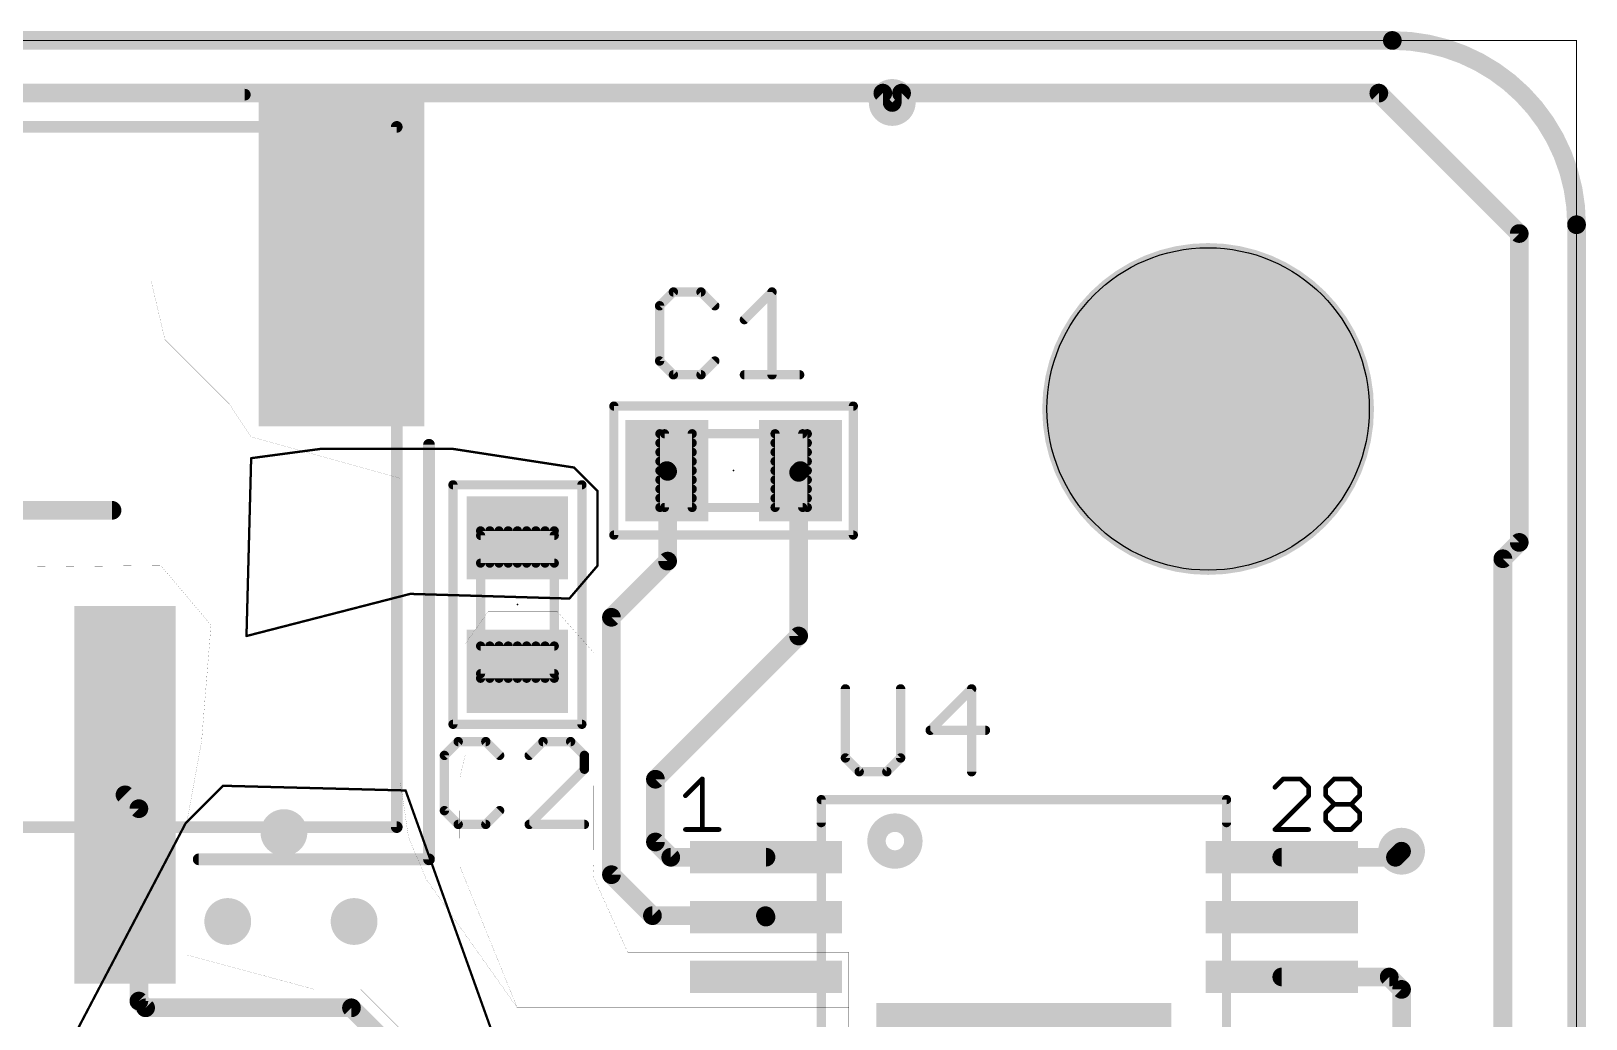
# Model space of a CAD drawing. Extents: x -0.1 to 50.1, y -0.1 to 50.1.
# Drawn here: x 33.22 to 50.1, y 39.38 to 50.1 of the extents above; entities that cross this region are included whole.
import ezdxf

# ---------------------------------------------------------------- set-up
doc = ezdxf.new("R2010")
doc.units = 0
for name, color, linetype in [('1', 22, 'CONTINUOUS'), ('15', 22, 'CONTINUOUS'), ('16', 175, 'CONTINUOUS'), ('18', 82, 'CONTINUOUS'), ('2', 175, 'CONTINUOUS'), ('20', 7, 'CONTINUOUS'), ('21', 253, 'CONTINUOUS'), ('23', 7, 'CONTINUOUS'), ('25', 253, 'CONTINUOUS'), ('29', 253, 'CONTINUOUS'), ('30', 253, 'CONTINUOUS'), ('31', 253, 'CONTINUOUS'), ('51', 253, 'CONTINUOUS')]:
    doc.layers.add(name, color=color, linetype=linetype)

# ---------------------------------------------------------------- blocks, each defined once
blk = doc.blocks.new('RECT')
blk.add_solid([(-0.5, -0.5), (0.5, -0.5), (-0.5, 0.5), (0.5, 0.5)])
blk = doc.blocks.new('ROUNDV')
at = {"const_width": 0.5}
blk.add_lwpolyline([(0, -0.25, 1), (0, 0.25, 1), (0, -0.25)], format="xyb", dxfattribs=at)

msp = doc.modelspace()

# ---------------------------------------------------------------- linework, layer by layer
at = {"layer": '1'}
for points, const_width in [([(42.672, 49.4284), (42.5704, 49.3268)], 0.2032), ([(47.8536, 49.4284), (42.672, 49.4284)], 0.2032), ([(49.3776, 47.9044), (47.8536, 49.4284)], 0.2032), ([(33.9224, 48), (27.7192, 48)], 0.001), ([(34.5224, 47.4), (33.9224, 48)], 0.001), ([(49.3776, 44.5516), (49.3776, 47.9044)], 0.2032), ([(34.6748, 46.7524), (34.5224, 47.4)], 0.001), ([(35.3748, 46.0524), (34.6748, 46.7524)], 0.001), ([(35.6128, 45.6968), (35.3748, 46.0524)], 0.001), ([(35.6108, 45.466), (36.3728, 45.5676)], 0.0254), ([(37.2304, 45.2476), (35.6128, 45.6968)], 0.001), ([(36.3728, 45.5676), (37.7952, 45.5676)], 0.0254), ([(37.7952, 45.5676), (39.116, 45.3644)], 0.0254), ([(35.56, 43.5356), (35.6108, 45.466)], 0.0254), ([(40.132, 45.3228), (40.1236, 45.3312)], 0.2032), ([(40.132, 44.3484), (40.132, 45.3228)], 0.2032), ([(41.5544, 45.312), (41.5736, 45.3312)], 0.2032), ([(41.5544, 43.5356), (41.5544, 45.312)], 0.2032), ([(37.2304, 41.9476), (37.2304, 45.2476)], 0.001), ([(39.116, 45.3644), (39.37, 45.1104)], 0.0254), ([(39.37, 45.1104), (39.37, 44.2976)], 0.0254), ([(34.1, 44.9), (24.8, 44.9)], 0.2032), ([(49.2, 44.374), (49.3776, 44.5516)], 0.2032), ([(39.5224, 43.7388), (40.132, 44.3484)], 0.2032), ([(49.2, 36.5), (49.2, 44.374)], 0.2032), ([(25.9, 44.2), (34.6288, 44.3016)], 0.001), ([(34.6288, 44.3016), (35.1748, 43.654)], 0.001), ([(39.37, 44.2976), (39.0652, 43.942)], 0.0254), ([(37.338, 43.9928), (35.56, 43.5356)], 0.0254), ([(39.0652, 43.942), (37.338, 43.9928)], 0.0254), ([(38.1844, 43.8016), (37.9368, 43.4524)], 0.001), ([(38.9336, 43.8016), (38.1844, 43.8016)], 0.001), ([(39.332, 43.3524), (38.9336, 43.8016)], 0.001), ([(39.5224, 40.9448), (39.5224, 43.7388)], 0.2032), ([(35.1748, 43.654), (35.0732, 42.3984)], 0.001), ([(40, 41.9812), (41.5544, 43.5356)], 0.2032), ([(37.9368, 43.4524), (37.9368, 42.2508)], 0.001), ([(39.332, 42.2048), (39.332, 43.3524)], 0.001), ([(35.0732, 42.3984), (34.9096, 41.4952)], 0.001), ([(37.9368, 42.2508), (37.878, 42.0048)], 0.001), ([(39.3304, 41.0888), (39.332, 42.2048)], 0.001), ([(40, 41.3), (40, 41.9812)], 0.2032), ([(34.3916, 41.6614), (34.2414, 41.8116)], 0.2032), ([(37.3192, 41.3508), (37.2304, 41.9476)], 0.001), ([(37.878, 42.0048), (37.8748, 41.0396)], 0.001), ([(34.3916, 39.5732), (34.3916, 41.6614)], 0.2032), ([(34.9096, 41.4952), (34.9096, 40.0744)], 0.001), ([(40.166, 41.134), (40, 41.3)], 0.2032), ([(37.5128, 40.8936), (37.3192, 41.3508)], 0.001), ([(41.2, 41.135), (40.166, 41.134)], 0.2032), ([(46.8, 41.135), (48.034, 41.134)], 0.2032), ([(48.034, 41.134), (48.1, 41.2)], 0.2032), ([(37.8748, 41.0396), (38.5, 39.5)], 0.001), ([(39.3208, 40.9364), (39.3304, 41.0888)], 0.001), ([(39.9672, 40.5), (39.5224, 40.9448)], 0.2032), ([(38.5, 39.5), (37.5128, 40.8936)], 0.001), ([(39.7, 40.1), (39.3208, 40.9364)], 0.001), ([(41.194, 40.5), (39.9672, 40.5)], 0.2032), ([(41.194, 40.5), (41.2, 40.485)], 0.2032), ([(34.9096, 40.0744), (36.3, 39.7)], 0.001), ([(42.1, 40.1), (39.7, 40.1)], 0.001), ([(42.1, 39.5), (42.1, 40.1)], 0.001), ([(46.8, 39.835), (47.966, 39.834)], 0.2032), ([(47.966, 39.834), (48.1, 39.7)], 0.2032), ([(34.4648, 39.5), (34.3916, 39.5732)], 0.2032), ([(36.3, 39.7), (36.8, 39.7)], 0.001), ([(36.8, 39.7), (37.7, 38.8)], 0.001), ([(48.1, 39.7), (48.1, 39.2)], 0.2032), ([(36.7, 39.5), (34.4648, 39.5)], 0.2032), ([(37.666, 38.534), (36.7, 39.5)], 0.2032), ([(42.1, 39.5), (38.5, 39.5)], 0.001), ([(38.5, 39.5), (42.1, 39.5)], 0.001), ([(42.1, 38.9), (42.1, 39.5)], 0.001)]:
    msp.add_lwpolyline(points, dxfattribs=dict(at, const_width=const_width))
for points, const_width in [([(42.672, 49.4792, 1), (42.672, 49.3776)], 0.1016), ([(42.7079, 49.3925, 1), (42.6361, 49.4643)], 0.1016), ([(47.8895, 49.4643, 1), (47.8177, 49.3925)], 0.1016), ([(47.8536, 49.3776, 1), (47.8536, 49.4792)], 0.1016), ([(42.5345, 49.3627, 1), (42.6063, 49.2909)], 0.1016), ([(33.9226, 48.0002, 1), (33.9222, 47.9998)], 0.0005), ([(33.9224, 47.9997, 1), (33.9224, 48.0003)], 0.0005), ([(49.4284, 47.9044, 1), (49.3268, 47.9044)], 0.1016), ([(49.3417, 47.8685, 1), (49.4135, 47.9403)], 0.1016), ([(34.5226, 47.4001, 1), (34.5222, 47.3999)], 0.0005), ([(34.5222, 47.3998, 1), (34.5226, 47.4002)], 0.0005), ([(34.675, 46.7526, 1), (34.6746, 46.7522)], 0.0005), ([(34.6746, 46.7523, 1), (34.675, 46.7525)], 0.0005), ([(35.375, 46.0525, 1), (35.3746, 46.0523)], 0.0005), ([(35.3746, 46.0522, 1), (35.375, 46.0526)], 0.0005), ([(35.6129, 45.697, 1), (35.6127, 45.6966)], 0.0005), ([(35.6126, 45.6967, 1), (35.613, 45.6969)], 0.0005), ([(36.3728, 45.5739, 1), (36.3728, 45.5613)], 0.0127), ([(36.3736, 45.5613, 1), (36.372, 45.5739)], 0.0127), ([(37.7962, 45.5739, 1), (37.7942, 45.5613)], 0.0127), ([(37.7952, 45.5613, 1), (37.7952, 45.5739)], 0.0127), ([(35.61, 45.4723, 1), (35.6116, 45.4597)], 0.0127), ([(35.6171, 45.4658, 1), (35.6045, 45.4662)], 0.0127), ([(40.1595, 45.3671, 1), (40.0877, 45.2953)], 0.1016), ([(40.1828, 45.3228, 1), (40.0812, 45.3228)], 0.1016), ([(40.0961, 45.2869, 1), (40.1679, 45.3587)], 0.1016), ([(41.6052, 45.312, 1), (41.5036, 45.312)], 0.1016), ([(41.6095, 45.2953, 1), (41.5377, 45.3671)], 0.1016), ([(37.2307, 45.2476, 1), (37.2302, 45.2476)], 0.0005), ([(37.2303, 45.2474, 1), (37.2305, 45.2478)], 0.0005), ([(39.1205, 45.3689, 1), (39.1115, 45.3599)], 0.0127), ([(39.115, 45.3581, 1), (39.117, 45.3707)], 0.0127), ([(41.5185, 45.3479, 1), (41.5903, 45.2761)], 0.1016), ([(39.3764, 45.1104, 1), (39.3637, 45.1104)], 0.0127), ([(39.3655, 45.1059, 1), (39.3745, 45.1149)], 0.0127), ([(34.1, 44.8492, 1), (34.1, 44.9508)], 0.1016), ([(49.3268, 44.5516, 1), (49.4284, 44.5516)], 0.1016), ([(49.4135, 44.5157, 1), (49.3417, 44.5875)], 0.1016), ([(40.0812, 44.3484, 1), (40.1828, 44.3484)], 0.1016), ([(40.1679, 44.3125, 1), (40.0961, 44.3843)], 0.1016), ([(49.2508, 44.374, 1), (49.1492, 44.374)], 0.1016), ([(49.1641, 44.4099, 1), (49.2359, 44.3381)], 0.1016), ([(34.629, 44.3018, 1), (34.6286, 44.3014)], 0.0005), ([(34.6288, 44.3014, 1), (34.6288, 44.3018)], 0.0005), ([(39.3637, 44.2976, 1), (39.3764, 44.2976)], 0.0127), ([(39.3748, 44.2935, 1), (39.3652, 44.3017)], 0.0127), ([(37.3382, 43.9991, 1), (37.3378, 43.9865)], 0.0127), ([(37.3396, 43.9867, 1), (37.3364, 43.9989)], 0.0127), ([(39.0604, 43.9461, 1), (39.07, 43.9379)], 0.0127), ([(39.065, 43.9357, 1), (39.0654, 43.9483)], 0.0127), ([(38.1844, 43.8019, 1), (38.1844, 43.8013)], 0.0005), ([(38.1846, 43.8015, 1), (38.1842, 43.8017)], 0.0005), ([(38.9338, 43.8018, 1), (38.9334, 43.8014)], 0.0005), ([(38.9336, 43.8013, 1), (38.9336, 43.8019)], 0.0005), ([(39.5732, 43.7388, 1), (39.4716, 43.7388)], 0.1016), ([(39.4865, 43.7747, 1), (39.5583, 43.7029)], 0.1016), ([(35.1746, 43.6538, 1), (35.175, 43.6542)], 0.0005), ([(35.175, 43.654, 1), (35.1746, 43.654)], 0.0005), ([(41.5036, 43.5356, 1), (41.6052, 43.5356)], 0.1016), ([(41.5903, 43.4997, 1), (41.5185, 43.5715)], 0.1016), ([(35.5584, 43.5417, 1), (35.5616, 43.5295)], 0.0127), ([(35.5537, 43.5358, 1), (35.5663, 43.5354)], 0.0127), ([(37.9371, 43.4524, 1), (37.9366, 43.4524)], 0.0005), ([(37.9366, 43.4525, 1), (37.937, 43.4523)], 0.0005), ([(39.3323, 43.3524, 1), (39.3317, 43.3524)], 0.0005), ([(39.3318, 43.3522, 1), (39.3322, 43.3526)], 0.0005), ([(35.0734, 42.3984, 1), (35.073, 42.3984)], 0.0005), ([(35.073, 42.3984, 1), (35.0734, 42.3984)], 0.0005), ([(37.937, 42.2507, 1), (37.9366, 42.2509)], 0.0005), ([(37.9366, 42.2508, 1), (37.9371, 42.2508)], 0.0005), ([(39.3317, 42.2048, 1), (39.3323, 42.2048)], 0.0005), ([(39.3322, 42.2048, 1), (39.3318, 42.2048)], 0.0005), ([(40.0508, 41.9812, 1), (39.9492, 41.9812)], 0.1016), ([(39.9641, 42.0171, 1), (40.0359, 41.9453)], 0.1016), ([(34.2773, 41.8475, 1), (34.2055, 41.7757)], 0.1016), ([(37.2306, 41.9476, 1), (37.2302, 41.9476)], 0.0005), ([(37.2302, 41.9476, 1), (37.2307, 41.9476)], 0.0005), ([(37.8782, 42.0048, 1), (37.8778, 42.0048)], 0.0005), ([(37.8778, 42.0049, 1), (37.8782, 42.0047)], 0.0005), ([(34.4424, 41.6614, 1), (34.3408, 41.6614)], 0.1016), ([(34.3557, 41.6255, 1), (34.4275, 41.6973)], 0.1016), ([(34.9099, 41.4952, 1), (34.9094, 41.4952)], 0.0005), ([(34.9094, 41.4952, 1), (34.9098, 41.4952)], 0.0005), ([(40.0359, 41.3359, 1), (39.9641, 41.2641)], 0.1016), ([(37.3194, 41.3509, 1), (37.319, 41.3507)], 0.0005), ([(37.319, 41.3508, 1), (37.3194, 41.3508)], 0.0005), ([(39.9492, 41.3, 1), (40.0508, 41.3)], 0.1016), ([(40.166, 41.1848, 1), (40.166, 41.0832)], 0.1016), ([(40.1301, 41.0981, 1), (40.2019, 41.1699)], 0.1016), ([(41.2, 41.0842, 1), (41.2, 41.1858)], 0.1016), ([(46.8, 41.1858, 1), (46.8, 41.0842)], 0.1016), ([(47.9981, 41.1699, 1), (48.0699, 41.0981)], 0.1016), ([(48.034, 41.0832, 1), (48.034, 41.1848)], 0.1016), ([(48.1359, 41.1641, 1), (48.0641, 41.2359)], 0.1016), ([(37.875, 41.0397, 1), (37.8746, 41.0395)], 0.0005), ([(37.8746, 41.0396, 1), (37.875, 41.0396)], 0.0005), ([(39.3306, 41.0888, 1), (39.3302, 41.0888)], 0.0005), ([(39.3302, 41.0888, 1), (39.3306, 41.0888)], 0.0005), ([(39.5583, 40.9807, 1), (39.4865, 40.9089)], 0.1016), ([(37.513, 40.8937, 1), (37.5126, 40.8935)], 0.0005), ([(37.5126, 40.8935, 1), (37.513, 40.8937)], 0.0005), ([(39.321, 40.9365, 1), (39.3206, 40.9363)], 0.0005), ([(39.3206, 40.9364, 1), (39.321, 40.9364)], 0.0005), ([(39.4716, 40.9448, 1), (39.5732, 40.9448)], 0.1016), ([(39.9672, 40.5508, 1), (39.9672, 40.4492)], 0.1016), ([(39.9313, 40.4641, 1), (40.0031, 40.5359)], 0.1016), ([(41.2412, 40.5189, 1), (41.1468, 40.4811)], 0.1016), ([(41.1528, 40.4661, 1), (41.2472, 40.5039)], 0.1016), ([(41.194, 40.4492, 1), (41.194, 40.5508)], 0.1016), ([(34.9097, 40.0746, 1), (34.9095, 40.0742)], 0.0005), ([(34.9094, 40.0744, 1), (34.9099, 40.0744)], 0.0005), ([(39.7, 40.1003, 1), (39.7, 40.0998)], 0.0005), ([(39.6998, 40.0999, 1), (39.7002, 40.1001)], 0.0005), ([(42.1003, 40.1, 1), (42.0998, 40.1)], 0.0005), ([(42.1, 40.0998, 1), (42.1, 40.1003)], 0.0005), ([(46.8, 39.8858, 1), (46.8, 39.7842)], 0.1016), ([(48.0019, 39.8699, 1), (47.9301, 39.7981)], 0.1016), ([(47.966, 39.7832, 1), (47.966, 39.8848)], 0.1016), ([(34.4275, 39.6091, 1), (34.3557, 39.5373)], 0.1016), ([(36.3, 39.7003, 1), (36.3, 39.6998)], 0.0005), ([(36.2999, 39.6998, 1), (36.3001, 39.7002)], 0.0005), ([(36.8002, 39.7002, 1), (36.7998, 39.6998)], 0.0005), ([(36.8, 39.6998, 1), (36.8, 39.7003)], 0.0005), ([(48.1508, 39.7, 1), (48.0492, 39.7)], 0.1016), ([(48.0641, 39.6641, 1), (48.1359, 39.7359)], 0.1016), ([(34.3408, 39.5732, 1), (34.4424, 39.5732)], 0.1016), ([(34.4648, 39.5508, 1), (34.4648, 39.4492)], 0.1016), ([(34.4289, 39.4641, 1), (34.5007, 39.5359)], 0.1016), ([(36.7359, 39.5359, 1), (36.6641, 39.4641)], 0.1016), ([(36.7, 39.4492, 1), (36.7, 39.5508)], 0.1016), ([(38.5, 39.5003, 1), (38.5, 39.4997)], 0.0005), ([(38.5, 39.5003, 1), (38.5, 39.4997)], 0.0005), ([(38.4998, 39.4999, 1), (38.5002, 39.5001)], 0.0005), ([(38.4998, 39.4999, 1), (38.5002, 39.5001)], 0.0005), ([(42.1003, 39.5, 1), (42.0998, 39.5)], 0.0005), ([(42.0998, 39.5, 1), (42.1003, 39.5)], 0.0005), ([(42.1, 39.4997, 1), (42.1, 39.5003)], 0.0005), ([(42.1, 39.4997, 1), (42.1, 39.5003)], 0.0005)]:
    msp.add_lwpolyline(points, format="xyb", dxfattribs=dict(at, const_width=const_width))
at = {"layer": '15'}
for points, const_width in [([(50, 50), (0, 50)], 0.01), ([(50, 0), (50, 50)], 0.01), ([(34.8996, 41.5036), (35.306, 41.91)], 0.0254), ([(35.306, 41.91), (37.2872, 41.8592)], 0.0254), ([(37.2872, 41.8592), (38.5064, 38.4556)], 0.0254), ([(33.274, 38.4048), (34.8996, 41.5036)], 0.0254)]:
    msp.add_lwpolyline(points, dxfattribs=dict(at, const_width=const_width))
for points, const_width in [([(50.0025, 50, 1), (49.9975, 50)], 0.005), ([(50, 49.9975, 1), (50, 50.0025)], 0.005), ([(35.3062, 41.9163, 1), (35.3058, 41.9037)], 0.0127), ([(35.3105, 41.9055, 1), (35.3015, 41.9145)], 0.0127), ([(37.2932, 41.8613, 1), (37.2812, 41.8571)], 0.0127), ([(37.287, 41.8529, 1), (37.2874, 41.8655)], 0.0127), ([(34.8951, 41.5081, 1), (34.9041, 41.4991)], 0.0127), ([(34.9052, 41.5007, 1), (34.894, 41.5065)], 0.0127)]:
    msp.add_lwpolyline(points, format="xyb", dxfattribs=dict(at, const_width=const_width))
at = {"layer": '16', "const_width": 0.2032}
for points in [[(22.7284, 49.4284), (42.4688, 49.4284)], [(42.4688, 49.4284), (42.5704, 49.3268)]]:
    msp.add_lwpolyline(points, dxfattribs=at)
at = {"layer": '16', "const_width": 0.1016}
for points in [[(42.5047, 49.4643, 1), (42.4329, 49.3925)], [(42.4688, 49.3776, 1), (42.4688, 49.4792)], [(42.5345, 49.2909, 1), (42.6063, 49.3627)]]:
    msp.add_lwpolyline(points, format="xyb", dxfattribs=at)
at = {"layer": '2', "const_width": 0.01}
for points in [[(50, 50), (0, 50)], [(50, 0), (50, 50)]]:
    msp.add_lwpolyline(points, dxfattribs=at)
at = {"layer": '2', "const_width": 0.005}
for points in [[(50.0025, 50, 1), (49.9975, 50)], [(50, 49.9975, 1), (50, 50.0025)]]:
    msp.add_lwpolyline(points, format="xyb", dxfattribs=at)
at = {"layer": '20', "const_width": 0.2032}
for points in [[(48, 50), (2, 50)], [(50, 2), (50, 48)]]:
    msp.add_lwpolyline(points, dxfattribs=at)
at = {"layer": '20'}
for points, const_width in [([(50, 48, 0.4142), (48, 50)], 0.2032), ([(48, 50.0508, 1), (48, 49.9492)], 0.1016), ([(48, 49.9492, 1), (48, 50.0508)], 0.1016), ([(50.0508, 48, 1), (49.9492, 48)], 0.1016), ([(49.9492, 48, 1), (50.0508, 48)], 0.1016)]:
    msp.add_lwpolyline(points, format="xyb", dxfattribs=dict(at, const_width=const_width))
msp.add_circle((46, 46), 1.75, dxfattribs=at)
at = {"layer": '21'}
for points, const_width in [([(26.9414, 49.4116), (35.5414, 49.4116)], 0.127), ([(39.5486, 46.0312), (42.1486, 46.0312)], 0.1), ([(39.5486, 44.6312), (39.5486, 46.0312)], 0.1), ([(42.1486, 46.0312), (42.1486, 44.6312)], 0.1), ([(37.5414, 41.1116), (37.5414, 45.6116)], 0.127), ([(37.8016, 42.577), (37.8016, 45.177)], 0.1), ([(37.8016, 45.177), (39.2016, 45.177)], 0.1), ([(39.2016, 45.177), (39.2016, 42.577)], 0.1), ([(42.1486, 44.6312), (39.5486, 44.6312)], 0.1), ([(39.2016, 42.577), (37.8016, 42.577)], 0.1), ([(40.3254, 41.8018), (40.5086, 41.9851)], 0.0508), ([(40.5086, 41.9851), (40.5086, 41.4354)], 0.0508), ([(46.817, 41.9851), (46.7254, 41.8935)], 0.0508), ([(47.0002, 41.9851), (46.817, 41.9851)], 0.0508), ([(47.0918, 41.8935), (47.0002, 41.9851)], 0.0508), ([(47.0918, 41.8018), (47.0918, 41.8935)], 0.0508), ([(47.2779, 41.8935), (47.3695, 41.9851)], 0.0508), ([(47.2779, 41.8018), (47.2779, 41.8935)], 0.0508), ([(47.3695, 41.9851), (47.5527, 41.9851)], 0.0508), ([(47.5527, 41.9851), (47.6443, 41.8935)], 0.0508), ([(47.6443, 41.8935), (47.6443, 41.8018)], 0.0508), ([(41.8, 41.51), (41.8, 41.76)], 0.1), ([(41.8, 41.76), (46.2, 41.76)], 0.1), ([(46.2, 41.76), (46.2, 41.51)], 0.1), ([(46.7254, 41.4354), (47.0918, 41.8018)], 0.0508), ([(47.3695, 41.7102), (47.2779, 41.8018)], 0.0508), ([(47.2779, 41.6186), (47.3695, 41.7102)], 0.0508), ([(47.3695, 41.7102), (47.5527, 41.7102)], 0.0508), ([(47.6443, 41.8018), (47.5527, 41.7102)], 0.0508), ([(47.5527, 41.7102), (47.6443, 41.6186)], 0.0508), ([(47.2779, 41.527), (47.2779, 41.6186)], 0.0508), ([(47.3695, 41.4354), (47.2779, 41.527)], 0.0508), ([(47.6443, 41.527), (47.5527, 41.4354)], 0.0508), ([(47.6443, 41.6186), (47.6443, 41.527)], 0.0508), ([(40.3254, 41.4354), (40.6918, 41.4354)], 0.0508), ([(47.0918, 41.4354), (46.7254, 41.4354)], 0.0508), ([(47.5527, 41.4354), (47.3695, 41.4354)], 0.0508), ([(37.5414, 41.1116), (35.0414, 41.1116)], 0.127)]:
    msp.add_lwpolyline(points, dxfattribs=dict(at, const_width=const_width))
for points, const_width in [([(35.5414, 49.3798, 1), (35.5414, 49.4434)], 0.0635), ([(39.5486, 46.0562, 1), (39.5486, 46.0062)], 0.05), ([(39.5736, 46.0312, 1), (39.5236, 46.0312)], 0.05), ([(42.1736, 46.0312, 1), (42.1236, 46.0312)], 0.05), ([(42.1486, 46.0062, 1), (42.1486, 46.0562)], 0.05), ([(37.5732, 45.6116, 1), (37.5097, 45.6116)], 0.0635), ([(37.8266, 45.177, 1), (37.7766, 45.177)], 0.05), ([(37.8016, 45.202, 1), (37.8016, 45.152)], 0.05), ([(39.2266, 45.177, 1), (39.1766, 45.177)], 0.05), ([(39.2016, 45.152, 1), (39.2016, 45.202)], 0.05), ([(39.5486, 44.6562, 1), (39.5486, 44.6062)], 0.05), ([(39.5236, 44.6312, 1), (39.5736, 44.6312)], 0.05), ([(42.1236, 44.6312, 1), (42.1736, 44.6312)], 0.05), ([(42.1486, 44.6062, 1), (42.1486, 44.6562)], 0.05), ([(37.8016, 42.602, 1), (37.8016, 42.552)], 0.05), ([(37.7766, 42.577, 1), (37.8266, 42.577)], 0.05), ([(39.1766, 42.577, 1), (39.2266, 42.577)], 0.05), ([(39.2016, 42.552, 1), (39.2016, 42.602)], 0.05), ([(40.5213, 41.9851, 1), (40.4959, 41.9851)], 0.0254), ([(40.5176, 41.9761, 1), (40.4996, 41.994)], 0.0254), ([(46.7164, 41.9024, 1), (46.7344, 41.8845)], 0.0254), ([(46.817, 41.9978, 1), (46.817, 41.9724)], 0.0254), ([(46.826, 41.9761, 1), (46.808, 41.994)], 0.0254), ([(47.0092, 41.994, 1), (46.9913, 41.9761)], 0.0254), ([(47.0002, 41.9724, 1), (47.0002, 41.9978)], 0.0254), ([(47.1045, 41.8935, 1), (47.0791, 41.8935)], 0.0254), ([(47.0829, 41.8845, 1), (47.1008, 41.9024)], 0.0254), ([(47.2906, 41.8935, 1), (47.2652, 41.8935)], 0.0254), ([(47.2689, 41.9024, 1), (47.2869, 41.8845)], 0.0254), ([(47.3695, 41.9978, 1), (47.3695, 41.9724)], 0.0254), ([(47.3785, 41.9761, 1), (47.3605, 41.994)], 0.0254), ([(47.5617, 41.994, 1), (47.5437, 41.9761)], 0.0254), ([(47.5527, 41.9724, 1), (47.5527, 41.9978)], 0.0254), ([(47.657, 41.8935, 1), (47.6316, 41.8935)], 0.0254), ([(47.6353, 41.8845, 1), (47.6533, 41.9024)], 0.0254), ([(40.3164, 41.8108, 1), (40.3344, 41.7929)], 0.0254), ([(41.825, 41.76, 1), (41.775, 41.76)], 0.05), ([(41.8, 41.785, 1), (41.8, 41.735)], 0.05), ([(46.225, 41.76, 1), (46.175, 41.76)], 0.05), ([(46.2, 41.735, 1), (46.2, 41.785)], 0.05), ([(47.0791, 41.8018, 1), (47.1045, 41.8018)], 0.0254), ([(47.1008, 41.7929, 1), (47.0829, 41.8108)], 0.0254), ([(47.2869, 41.8108, 1), (47.2689, 41.7929)], 0.0254), ([(47.2652, 41.8018, 1), (47.2906, 41.8018)], 0.0254), ([(47.3695, 41.7229, 1), (47.3695, 41.6975)], 0.0254), ([(47.3785, 41.7013, 1), (47.3605, 41.7192)], 0.0254), ([(47.3605, 41.7013, 1), (47.3785, 41.7192)], 0.0254), ([(47.5617, 41.7192, 1), (47.5437, 41.7013)], 0.0254), ([(47.5437, 41.7192, 1), (47.5617, 41.7013)], 0.0254), ([(47.5527, 41.6975, 1), (47.5527, 41.7229)], 0.0254), ([(47.6316, 41.8018, 1), (47.657, 41.8018)], 0.0254), ([(47.6533, 41.7929, 1), (47.6353, 41.8108)], 0.0254), ([(41.775, 41.51, 1), (41.825, 41.51)], 0.05), ([(42.6, 41.21, 1), (42.6, 41.41, 1), (42.6, 41.21)], 0.4), ([(46.175, 41.51, 1), (46.225, 41.51)], 0.05), ([(47.2906, 41.6186, 1), (47.2652, 41.6186)], 0.0254), ([(47.2689, 41.6276, 1), (47.2869, 41.6096)], 0.0254), ([(47.2869, 41.536, 1), (47.2689, 41.518)], 0.0254), ([(47.2652, 41.527, 1), (47.2906, 41.527)], 0.0254), ([(47.657, 41.6186, 1), (47.6316, 41.6186)], 0.0254), ([(47.6316, 41.527, 1), (47.657, 41.527)], 0.0254), ([(47.6353, 41.6096, 1), (47.6533, 41.6276)], 0.0254), ([(47.6533, 41.518, 1), (47.6353, 41.536)], 0.0254), ([(40.3254, 41.4481, 1), (40.3254, 41.4227)], 0.0254), ([(40.4959, 41.4354, 1), (40.5213, 41.4354)], 0.0254), ([(40.6918, 41.4227, 1), (40.6918, 41.4481)], 0.0254), ([(46.7254, 41.4481, 1), (46.7254, 41.4227)], 0.0254), ([(46.7164, 41.4444, 1), (46.7344, 41.4264)], 0.0254), ([(47.0918, 41.4227, 1), (47.0918, 41.4481)], 0.0254), ([(47.3695, 41.4481, 1), (47.3695, 41.4227)], 0.0254), ([(47.3605, 41.4264, 1), (47.3785, 41.4444)], 0.0254), ([(47.5437, 41.4444, 1), (47.5617, 41.4264)], 0.0254), ([(47.5527, 41.4227, 1), (47.5527, 41.4481)], 0.0254), ([(35.0414, 41.1434, 1), (35.0414, 41.0799)], 0.0635), ([(37.5097, 41.1116, 1), (37.5732, 41.1116)], 0.0635), ([(37.5414, 41.0799, 1), (37.5414, 41.1434)], 0.0635)]:
    msp.add_lwpolyline(points, format="xyb", dxfattribs=dict(at, const_width=const_width))
at = {"layer": '23'}
for p in [(40.8486, 45.3312), (38.5016, 43.877)]:
    msp.add_point(p, dxfattribs=at)
at = {"layer": '25', "const_width": 0.1016}
for points in [[(42.0624, 42.9616), (42.0624, 42.2123)], [(42.6618, 42.2123), (42.6618, 42.9616)], [(43.4328, 42.9616), (42.9832, 42.512)], [(43.4328, 42.0624), (43.4328, 42.9616)], [(42.9832, 42.512), (43.5826, 42.512)], [(42.0624, 42.2123), (42.2123, 42.0624)], [(42.512, 42.0624), (42.6618, 42.2123)], [(42.2123, 42.0624), (42.512, 42.0624)]]:
    msp.add_lwpolyline(points, dxfattribs=at)
at = {"layer": '25', "const_width": 0.0508}
for points in [[(42.0878, 42.9616, 1), (42.037, 42.9616)], [(42.6872, 42.9616, 1), (42.6364, 42.9616)], [(43.4582, 42.9616, 1), (43.4074, 42.9616)], [(43.4507, 42.9436, 1), (43.4148, 42.9795)], [(42.9832, 42.5374, 1), (42.9832, 42.4866)], [(42.9652, 42.5299, 1), (43.0011, 42.494)], [(43.5826, 42.4866, 1), (43.5826, 42.5374)], [(42.0804, 42.2302, 1), (42.0444, 42.1943)], [(42.037, 42.2123, 1), (42.0878, 42.2123)], [(42.6364, 42.2123, 1), (42.6872, 42.2123)], [(42.6798, 42.1943, 1), (42.6439, 42.2302)], [(42.2123, 42.0878, 1), (42.2123, 42.037)], [(42.1943, 42.0444, 1), (42.2302, 42.0804)], [(42.494, 42.0804, 1), (42.5299, 42.0444)], [(42.512, 42.037, 1), (42.512, 42.0878)], [(43.4074, 42.0624, 1), (43.4582, 42.0624)]]:
    msp.add_lwpolyline(points, format="xyb", dxfattribs=at)
at = {"layer": '29', "const_width": 1.8008}
msp.add_lwpolyline([(46, 45.0996, 1), (46, 46.9004, 1), (46, 45.0996)], format="xyb", dxfattribs=at)
at = {"layer": '30', "const_width": 1.8008}
msp.add_lwpolyline([(46, 45.0996, 1), (46, 46.9004, 1), (46, 45.0996)], format="xyb", dxfattribs=at)
at = {"layer": '51'}
for points, const_width in [([(25.2914, 49.0616), (37.1914, 49.0616)], 0.127), ([(37.1914, 49.0616), (37.1914, 41.4616)], 0.127), ([(40.195, 47.2701), (40.0451, 47.1202)], 0.1016), ([(40.4947, 47.2701), (40.195, 47.2701)], 0.1016), ([(40.6445, 47.1202), (40.4947, 47.2701)], 0.1016), ([(40.9659, 46.9703), (41.2656, 47.2701)], 0.1016), ([(41.2656, 47.2701), (41.2656, 46.3709)], 0.1016), ([(40.0451, 47.1202), (40.0451, 46.5208)], 0.1016), ([(40.0451, 46.5208), (40.195, 46.3709)], 0.1016), ([(40.195, 46.3709), (40.4947, 46.3709)], 0.1016), ([(40.4947, 46.3709), (40.6445, 46.5208)], 0.1016), ([(40.9659, 46.3709), (41.5653, 46.3709)], 0.1016), ([(40.0486, 44.9312), (40.0486, 45.7312)], 0.1), ([(40.0486, 45.7312), (40.3986, 45.7312)], 0.1), ([(40.0986, 44.9312), (40.0986, 45.7312)], 0.1), ([(40.0986, 45.7312), (41.5986, 45.7312)], 0.1), ([(40.3986, 45.7312), (40.3986, 44.9312)], 0.1), ([(41.2986, 44.9312), (41.2986, 45.7312)], 0.1), ([(41.2986, 45.7312), (41.6486, 45.7312)], 0.1), ([(41.5986, 45.7312), (41.5986, 44.9312)], 0.1), ([(41.6486, 45.7312), (41.6486, 44.9312)], 0.1), ([(40.0486, 45.6312), (40.3986, 45.6312)], 0.1), ([(40.0486, 45.5312), (40.3986, 45.5312)], 0.1), ([(41.2986, 45.6312), (41.6486, 45.6312)], 0.1), ([(41.2986, 45.5312), (41.6486, 45.5312)], 0.1), ([(40.0486, 45.4312), (40.3986, 45.4312)], 0.1), ([(41.2986, 45.4312), (41.6486, 45.4312)], 0.1), ([(40.0486, 45.3312), (40.3986, 45.3312)], 0.1), ([(40.0486, 45.2312), (40.3986, 45.2312)], 0.1), ([(41.2986, 45.3312), (41.6486, 45.3312)], 0.1), ([(41.2986, 45.2312), (41.6486, 45.2312)], 0.1), ([(40.0486, 45.1312), (40.3986, 45.1312)], 0.1), ([(40.0486, 45.0312), (40.3986, 45.0312)], 0.1), ([(41.2986, 45.1312), (41.6486, 45.1312)], 0.1), ([(41.2986, 45.0312), (41.6486, 45.0312)], 0.1), ([(40.3986, 44.9312), (40.0486, 44.9312)], 0.1), ([(40.0486, 44.9312), (40.3986, 44.9312)], 0.1), ([(41.5986, 44.9312), (40.0986, 44.9312)], 0.1), ([(41.6486, 44.9312), (41.2986, 44.9312)], 0.1), ([(41.2986, 44.9312), (41.6486, 44.9312)], 0.1), ([(38.1016, 44.677), (38.9016, 44.677)], 0.1), ([(38.1016, 44.327), (38.1016, 44.677)], 0.1), ([(38.1016, 44.677), (38.1016, 44.327)], 0.1), ([(38.1016, 44.627), (38.9016, 44.627)], 0.1), ([(38.1016, 43.127), (38.1016, 44.627)], 0.1), ([(38.2016, 44.677), (38.2016, 44.327)], 0.1), ([(38.3016, 44.677), (38.3016, 44.327)], 0.1), ([(38.4016, 44.677), (38.4016, 44.327)], 0.1), ([(38.5016, 44.677), (38.5016, 44.327)], 0.1), ([(38.6016, 44.677), (38.6016, 44.327)], 0.1), ([(38.7016, 44.677), (38.7016, 44.327)], 0.1), ([(38.8016, 44.677), (38.8016, 44.327)], 0.1), ([(38.9016, 44.677), (38.9016, 44.327)], 0.1), ([(38.9016, 44.627), (38.9016, 43.127)], 0.1), ([(38.9016, 44.327), (38.1016, 44.327)], 0.1), ([(38.1016, 43.427), (38.9016, 43.427)], 0.1), ([(38.1016, 43.077), (38.1016, 43.427)], 0.1), ([(38.1016, 43.427), (38.1016, 43.077)], 0.1), ([(38.2016, 43.427), (38.2016, 43.077)], 0.1), ([(38.3016, 43.427), (38.3016, 43.077)], 0.1), ([(38.4016, 43.427), (38.4016, 43.077)], 0.1), ([(38.5016, 43.427), (38.5016, 43.077)], 0.1), ([(38.6016, 43.427), (38.6016, 43.077)], 0.1), ([(38.7016, 43.427), (38.7016, 43.077)], 0.1), ([(38.8016, 43.427), (38.8016, 43.077)], 0.1), ([(38.9016, 43.427), (38.9016, 43.077)], 0.1), ([(38.9016, 43.127), (38.1016, 43.127)], 0.1), ([(38.9016, 43.077), (38.1016, 43.077)], 0.1), ([(37.8587, 42.3895), (37.7088, 42.2396)], 0.1016), ([(38.1584, 42.3895), (37.8587, 42.3895)], 0.1016), ([(38.3083, 42.2396), (38.1584, 42.3895)], 0.1016), ([(38.7795, 42.3895), (38.6296, 42.2396)], 0.1016), ([(39.0792, 42.3895), (38.7795, 42.3895)], 0.1016), ([(39.2291, 42.2396), (39.0792, 42.3895)], 0.1016), ([(37.7088, 42.2396), (37.7088, 41.6402)], 0.1016), ([(39.2291, 42.0897), (39.2291, 42.2396)], 0.1016), ([(38.6296, 41.4903), (39.2291, 42.0897)], 0.1016), ([(41.8, 41.76), (46.2, 41.76)], 0.1), ([(41.8, 32.06), (41.8, 41.76)], 0.1), ([(46.2, 41.76), (46.2, 32.06)], 0.1), ([(37.1914, 41.4616), (25.2914, 41.4616)], 0.127), ([(37.7088, 41.6402), (37.8587, 41.4903)], 0.1016), ([(37.8587, 41.4903), (38.1584, 41.4903)], 0.1016), ([(38.1584, 41.4903), (38.3083, 41.6402)], 0.1016), ([(39.2291, 41.4903), (38.6296, 41.4903)], 0.1016)]:
    msp.add_lwpolyline(points, dxfattribs=dict(at, const_width=const_width))
for points, const_width in [([(37.2232, 49.0616, 1), (37.1596, 49.0616)], 0.0635), ([(37.1914, 49.0299, 1), (37.1914, 49.0934)], 0.0635), ([(40.195, 47.2955, 1), (40.195, 47.2447)], 0.0508), ([(40.2129, 47.2521, 1), (40.177, 47.288)], 0.0508), ([(40.5126, 47.288, 1), (40.4767, 47.2521)], 0.0508), ([(40.4947, 47.2447, 1), (40.4947, 47.2955)], 0.0508), ([(41.291, 47.2701, 1), (41.2402, 47.2701)], 0.0508), ([(41.2836, 47.2521, 1), (41.2476, 47.288)], 0.0508), ([(40.0271, 47.1382, 1), (40.0631, 47.1022)], 0.0508), ([(40.0705, 47.1202, 1), (40.0197, 47.1202)], 0.0508), ([(40.6266, 47.1022, 1), (40.6625, 47.1382)], 0.0508), ([(40.9479, 46.9883, 1), (40.9838, 46.9524)], 0.0508), ([(40.0631, 46.5387, 1), (40.0271, 46.5028)], 0.0508), ([(40.0197, 46.5208, 1), (40.0705, 46.5208)], 0.0508), ([(40.195, 46.3963, 1), (40.195, 46.3455)], 0.0508), ([(40.4947, 46.3455, 1), (40.4947, 46.3963)], 0.0508), ([(40.6625, 46.5028, 1), (40.6266, 46.5387)], 0.0508), ([(40.9659, 46.3963, 1), (40.9659, 46.3455)], 0.0508), ([(41.5653, 46.3455, 1), (41.5653, 46.3963)], 0.0508), ([(40.177, 46.3529, 1), (40.2129, 46.3889)], 0.0508), ([(40.4767, 46.3889, 1), (40.5126, 46.3529)], 0.0508), ([(41.2402, 46.3709, 1), (41.291, 46.3709)], 0.0508), ([(40.0736, 45.7312, 1), (40.0236, 45.7312)], 0.05), ([(40.0486, 45.7562, 1), (40.0486, 45.7062)], 0.05), ([(40.1236, 45.7312, 1), (40.0736, 45.7312)], 0.05), ([(40.0986, 45.7562, 1), (40.0986, 45.7062)], 0.05), ([(40.4236, 45.7312, 1), (40.3736, 45.7312)], 0.05), ([(40.3986, 45.7062, 1), (40.3986, 45.7562)], 0.05), ([(41.3236, 45.7312, 1), (41.2736, 45.7312)], 0.05), ([(41.2986, 45.7562, 1), (41.2986, 45.7062)], 0.05), ([(41.6236, 45.7312, 1), (41.5736, 45.7312)], 0.05), ([(41.5986, 45.7062, 1), (41.5986, 45.7562)], 0.05), ([(41.6736, 45.7312, 1), (41.6236, 45.7312)], 0.05), ([(41.6486, 45.7062, 1), (41.6486, 45.7562)], 0.05), ([(40.0486, 45.6562, 1), (40.0486, 45.6062)], 0.05), ([(40.0486, 45.5562, 1), (40.0486, 45.5062)], 0.05), ([(40.3986, 45.6062, 1), (40.3986, 45.6562)], 0.05), ([(40.3986, 45.5062, 1), (40.3986, 45.5562)], 0.05), ([(41.2986, 45.6562, 1), (41.2986, 45.6062)], 0.05), ([(41.2986, 45.5562, 1), (41.2986, 45.5062)], 0.05), ([(41.6486, 45.6062, 1), (41.6486, 45.6562)], 0.05), ([(41.6486, 45.5062, 1), (41.6486, 45.5562)], 0.05), ([(40.0486, 45.4562, 1), (40.0486, 45.4062)], 0.05), ([(40.3986, 45.4062, 1), (40.3986, 45.4562)], 0.05), ([(41.2986, 45.4562, 1), (41.2986, 45.4062)], 0.05), ([(41.6486, 45.4062, 1), (41.6486, 45.4562)], 0.05), ([(40.0486, 45.3562, 1), (40.0486, 45.3062)], 0.05), ([(40.0486, 45.2562, 1), (40.0486, 45.2062)], 0.05), ([(40.3986, 45.3062, 1), (40.3986, 45.3562)], 0.05), ([(40.3986, 45.2062, 1), (40.3986, 45.2562)], 0.05), ([(41.2986, 45.3562, 1), (41.2986, 45.3062)], 0.05), ([(41.2986, 45.2562, 1), (41.2986, 45.2062)], 0.05), ([(41.6486, 45.3062, 1), (41.6486, 45.3562)], 0.05), ([(41.6486, 45.2062, 1), (41.6486, 45.2562)], 0.05), ([(40.0486, 45.1562, 1), (40.0486, 45.1062)], 0.05), ([(40.0486, 45.0562, 1), (40.0486, 45.0062)], 0.05), ([(40.3986, 45.1062, 1), (40.3986, 45.1562)], 0.05), ([(40.3986, 45.0062, 1), (40.3986, 45.0562)], 0.05), ([(41.2986, 45.1562, 1), (41.2986, 45.1062)], 0.05), ([(41.2986, 45.0562, 1), (41.2986, 45.0062)], 0.05), ([(41.6486, 45.1062, 1), (41.6486, 45.1562)], 0.05), ([(41.6486, 45.0062, 1), (41.6486, 45.0562)], 0.05), ([(40.0486, 44.9562, 1), (40.0486, 44.9062)], 0.05), ([(40.0486, 44.9562, 1), (40.0486, 44.9062)], 0.05), ([(40.0236, 44.9312, 1), (40.0736, 44.9312)], 0.05), ([(40.0986, 44.9562, 1), (40.0986, 44.9062)], 0.05), ([(40.0736, 44.9312, 1), (40.1236, 44.9312)], 0.05), ([(40.3736, 44.9312, 1), (40.4236, 44.9312)], 0.05), ([(40.3986, 44.9062, 1), (40.3986, 44.9562)], 0.05), ([(40.3986, 44.9062, 1), (40.3986, 44.9562)], 0.05), ([(41.2986, 44.9562, 1), (41.2986, 44.9062)], 0.05), ([(41.2986, 44.9562, 1), (41.2986, 44.9062)], 0.05), ([(41.2736, 44.9312, 1), (41.3236, 44.9312)], 0.05), ([(41.5736, 44.9312, 1), (41.6236, 44.9312)], 0.05), ([(41.5986, 44.9062, 1), (41.5986, 44.9562)], 0.05), ([(41.6236, 44.9312, 1), (41.6736, 44.9312)], 0.05), ([(41.6486, 44.9062, 1), (41.6486, 44.9562)], 0.05), ([(41.6486, 44.9062, 1), (41.6486, 44.9562)], 0.05), ([(38.1016, 44.702, 1), (38.1016, 44.652)], 0.05), ([(38.1266, 44.677, 1), (38.0766, 44.677)], 0.05), ([(38.1266, 44.677, 1), (38.0766, 44.677)], 0.05), ([(38.1016, 44.652, 1), (38.1016, 44.602)], 0.05), ([(38.1266, 44.627, 1), (38.0766, 44.627)], 0.05), ([(38.2266, 44.677, 1), (38.1766, 44.677)], 0.05), ([(38.3266, 44.677, 1), (38.2766, 44.677)], 0.05), ([(38.4266, 44.677, 1), (38.3766, 44.677)], 0.05), ([(38.5266, 44.677, 1), (38.4766, 44.677)], 0.05), ([(38.6266, 44.677, 1), (38.5766, 44.677)], 0.05), ([(38.7266, 44.677, 1), (38.6766, 44.677)], 0.05), ([(38.8266, 44.677, 1), (38.7766, 44.677)], 0.05), ([(38.9266, 44.677, 1), (38.8766, 44.677)], 0.05), ([(38.9266, 44.627, 1), (38.8766, 44.627)], 0.05), ([(38.9016, 44.652, 1), (38.9016, 44.702)], 0.05), ([(38.9016, 44.602, 1), (38.9016, 44.652)], 0.05), ([(38.1016, 44.352, 1), (38.1016, 44.302)], 0.05), ([(38.0766, 44.327, 1), (38.1266, 44.327)], 0.05), ([(38.0766, 44.327, 1), (38.1266, 44.327)], 0.05), ([(38.1766, 44.327, 1), (38.2266, 44.327)], 0.05), ([(38.2766, 44.327, 1), (38.3266, 44.327)], 0.05), ([(38.3766, 44.327, 1), (38.4266, 44.327)], 0.05), ([(38.4766, 44.327, 1), (38.5266, 44.327)], 0.05), ([(38.5766, 44.327, 1), (38.6266, 44.327)], 0.05), ([(38.6766, 44.327, 1), (38.7266, 44.327)], 0.05), ([(38.7766, 44.327, 1), (38.8266, 44.327)], 0.05), ([(38.8766, 44.327, 1), (38.9266, 44.327)], 0.05), ([(38.9016, 44.302, 1), (38.9016, 44.352)], 0.05), ([(38.1016, 43.452, 1), (38.1016, 43.402)], 0.05), ([(38.1266, 43.427, 1), (38.0766, 43.427)], 0.05), ([(38.1266, 43.427, 1), (38.0766, 43.427)], 0.05), ([(38.2266, 43.427, 1), (38.1766, 43.427)], 0.05), ([(38.3266, 43.427, 1), (38.2766, 43.427)], 0.05), ([(38.4266, 43.427, 1), (38.3766, 43.427)], 0.05), ([(38.5266, 43.427, 1), (38.4766, 43.427)], 0.05), ([(38.6266, 43.427, 1), (38.5766, 43.427)], 0.05), ([(38.7266, 43.427, 1), (38.6766, 43.427)], 0.05), ([(38.8266, 43.427, 1), (38.7766, 43.427)], 0.05), ([(38.9266, 43.427, 1), (38.8766, 43.427)], 0.05), ([(38.9016, 43.402, 1), (38.9016, 43.452)], 0.05), ([(38.1016, 43.152, 1), (38.1016, 43.102)], 0.05), ([(38.0766, 43.127, 1), (38.1266, 43.127)], 0.05), ([(38.1016, 43.102, 1), (38.1016, 43.052)], 0.05), ([(38.0766, 43.077, 1), (38.1266, 43.077)], 0.05), ([(38.0766, 43.077, 1), (38.1266, 43.077)], 0.05), ([(38.1766, 43.077, 1), (38.2266, 43.077)], 0.05), ([(38.2766, 43.077, 1), (38.3266, 43.077)], 0.05), ([(38.3766, 43.077, 1), (38.4266, 43.077)], 0.05), ([(38.4766, 43.077, 1), (38.5266, 43.077)], 0.05), ([(38.5766, 43.077, 1), (38.6266, 43.077)], 0.05), ([(38.6766, 43.077, 1), (38.7266, 43.077)], 0.05), ([(38.7766, 43.077, 1), (38.8266, 43.077)], 0.05), ([(38.8766, 43.127, 1), (38.9266, 43.127)], 0.05), ([(38.8766, 43.077, 1), (38.9266, 43.077)], 0.05), ([(38.9016, 43.102, 1), (38.9016, 43.152)], 0.05), ([(38.9016, 43.052, 1), (38.9016, 43.102)], 0.05), ([(37.8587, 42.4149, 1), (37.8587, 42.3641)], 0.0508), ([(37.8766, 42.3715, 1), (37.8407, 42.4074)], 0.0508), ([(38.1764, 42.4074, 1), (38.1404, 42.3715)], 0.0508), ([(38.1584, 42.3641, 1), (38.1584, 42.4149)], 0.0508), ([(38.7795, 42.4149, 1), (38.7795, 42.3641)], 0.0508), ([(38.7974, 42.3715, 1), (38.7615, 42.4074)], 0.0508), ([(39.0972, 42.4074, 1), (39.0612, 42.3715)], 0.0508), ([(39.0792, 42.3641, 1), (39.0792, 42.4149)], 0.0508), ([(37.7342, 42.2396, 1), (37.6834, 42.2396)], 0.0508), ([(37.6909, 42.2576, 1), (37.7268, 42.2216)], 0.0508), ([(38.2903, 42.2216, 1), (38.3262, 42.2576)], 0.0508), ([(38.6117, 42.2576, 1), (38.6476, 42.2216)], 0.0508), ([(39.2545, 42.2396, 1), (39.2037, 42.2396)], 0.0508), ([(39.2111, 42.2216, 1), (39.247, 42.2576)], 0.0508), ([(39.2037, 42.0897, 1), (39.2545, 42.0897)], 0.0508), ([(39.247, 42.0718, 1), (39.2111, 42.1077)], 0.0508), ([(41.8, 41.785, 1), (41.8, 41.735)], 0.05), ([(41.825, 41.76, 1), (41.775, 41.76)], 0.05), ([(46.225, 41.76, 1), (46.175, 41.76)], 0.05), ([(46.2, 41.735, 1), (46.2, 41.785)], 0.05), ([(37.1914, 41.4299, 1), (37.1914, 41.4934)], 0.0635), ([(37.6834, 41.6402, 1), (37.7342, 41.6402)], 0.0508), ([(37.7268, 41.6581, 1), (37.6909, 41.6222)], 0.0508), ([(37.8587, 41.5157, 1), (37.8587, 41.4649)], 0.0508), ([(37.8407, 41.4723, 1), (37.8766, 41.5083)], 0.0508), ([(38.1404, 41.5083, 1), (38.1764, 41.4723)], 0.0508), ([(38.1584, 41.4649, 1), (38.1584, 41.5157)], 0.0508), ([(38.3262, 41.6222, 1), (38.2903, 41.6581)], 0.0508), ([(38.6296, 41.5157, 1), (38.6296, 41.4649)], 0.0508), ([(38.6117, 41.5083, 1), (38.6476, 41.4723)], 0.0508), ([(39.2291, 41.4649, 1), (39.2291, 41.5157)], 0.0508), ([(37.1596, 41.4616, 1), (37.2232, 41.4616)], 0.0635)]:
    msp.add_lwpolyline(points, format="xyb", dxfattribs=dict(at, const_width=const_width))

# ---------------------------------------------------------------- block references
at = {"layer": '1'}
for p, xscale, yscale in [((36.5914, 47.6616), 1.7, 3.6), ((44, 36.91), 3.1, 5.18)]:
    msp.add_blockref('RECT', p, dxfattribs=dict(at, xscale=xscale, yscale=yscale))
at = {"layer": '1', "xscale": 0.8}
for p in [(40.1236, 45.3312), (41.5736, 45.3312)]:
    msp.add_blockref('RECT', p, dxfattribs=at)
at = {"layer": '1', "xscale": 0.8, "rotation": 270}
for p in [(38.5016, 44.602), (38.5016, 43.152)]:
    msp.add_blockref('RECT', p, dxfattribs=at)
at = {"layer": '1', "yscale": 4}
msp.add_blockref('RECT', (34.2414, 41.8116), dxfattribs=at)
at = {"layer": '1', "xscale": 0.25, "yscale": 1.55}
for p, rotation in [((41.2, 41.135), 90), ((46.8, 41.135), 270), ((41.2, 40.485), 90), ((46.8, 40.485), 270), ((41.2, 39.835), 90), ((46.8, 39.835), 270)]:
    msp.add_blockref('RECT', p, dxfattribs=dict(at, rotation=rotation))
at = {"layer": '18', "xscale": 0.508, "yscale": 0.508}
for p in [(42.5704, 49.3268), (42.5704, 49.3268), (42.5704, 49.3268), (42.5704, 49.3268), (35.9664, 41.402), (35.9664, 41.402), (35.9664, 41.402), (35.9664, 41.402), (48.1, 41.2), (48.1, 41.2), (48.1, 41.2), (48.1, 41.2), (35.3568, 40.4368), (35.3568, 40.4368), (35.3568, 40.4368), (35.3568, 40.4368), (36.7284, 40.4368), (36.7284, 40.4368), (36.7284, 40.4368), (36.7284, 40.4368)]:
    msp.add_blockref('ROUNDV', p, dxfattribs=at)
at = {"layer": '29'}
for p, xscale, yscale in [((36.5914, 47.6616), 1.8016, 3.7016), ((40.1236, 45.3312), 0.9016, 1.1016), ((41.5736, 45.3312), 0.9016, 1.1016), ((34.2414, 41.8116), 1.1016, 4.1016), ((44, 36.91), 3.2016, 5.2816)]:
    msp.add_blockref('RECT', p, dxfattribs=dict(at, xscale=xscale, yscale=yscale))
for p, xscale, yscale, rotation in [((38.5016, 44.602), 0.9016, 1.1016, 270), ((38.5016, 43.152), 0.9016, 1.1016, 270), ((41.2, 41.135), 0.3516, 1.6516, 90), ((46.8, 41.135), 0.3516, 1.6516, 270), ((41.2, 40.485), 0.3516, 1.6516, 90), ((46.8, 40.485), 0.3516, 1.6516, 270), ((41.2, 39.835), 0.3516, 1.6516, 90), ((46.8, 39.835), 0.3516, 1.6516, 270)]:
    msp.add_blockref('RECT', p, dxfattribs=dict(at, xscale=xscale, yscale=yscale, rotation=rotation))
at = {"layer": '31'}
for p, xscale, yscale in [((36.5914, 47.6616), 1.7, 3.6), ((44, 36.91), 3.1, 5.18)]:
    msp.add_blockref('RECT', p, dxfattribs=dict(at, xscale=xscale, yscale=yscale))
at = {"layer": '31', "xscale": 0.8}
for p in [(40.1236, 45.3312), (41.5736, 45.3312)]:
    msp.add_blockref('RECT', p, dxfattribs=at)
at = {"layer": '31', "xscale": 0.8, "rotation": 270}
for p in [(38.5016, 44.602), (38.5016, 43.152)]:
    msp.add_blockref('RECT', p, dxfattribs=at)
at = {"layer": '31', "yscale": 4}
msp.add_blockref('RECT', (34.2414, 41.8116), dxfattribs=at)
at = {"layer": '31', "xscale": 0.25, "yscale": 1.55}
for p, rotation in [((41.2, 41.135), 90), ((46.8, 41.135), 270), ((41.2, 40.485), 90), ((46.8, 40.485), 270), ((41.2, 39.835), 90), ((46.8, 39.835), 270)]:
    msp.add_blockref('RECT', p, dxfattribs=dict(at, rotation=rotation))

doc.saveas('drawing.dxf')
